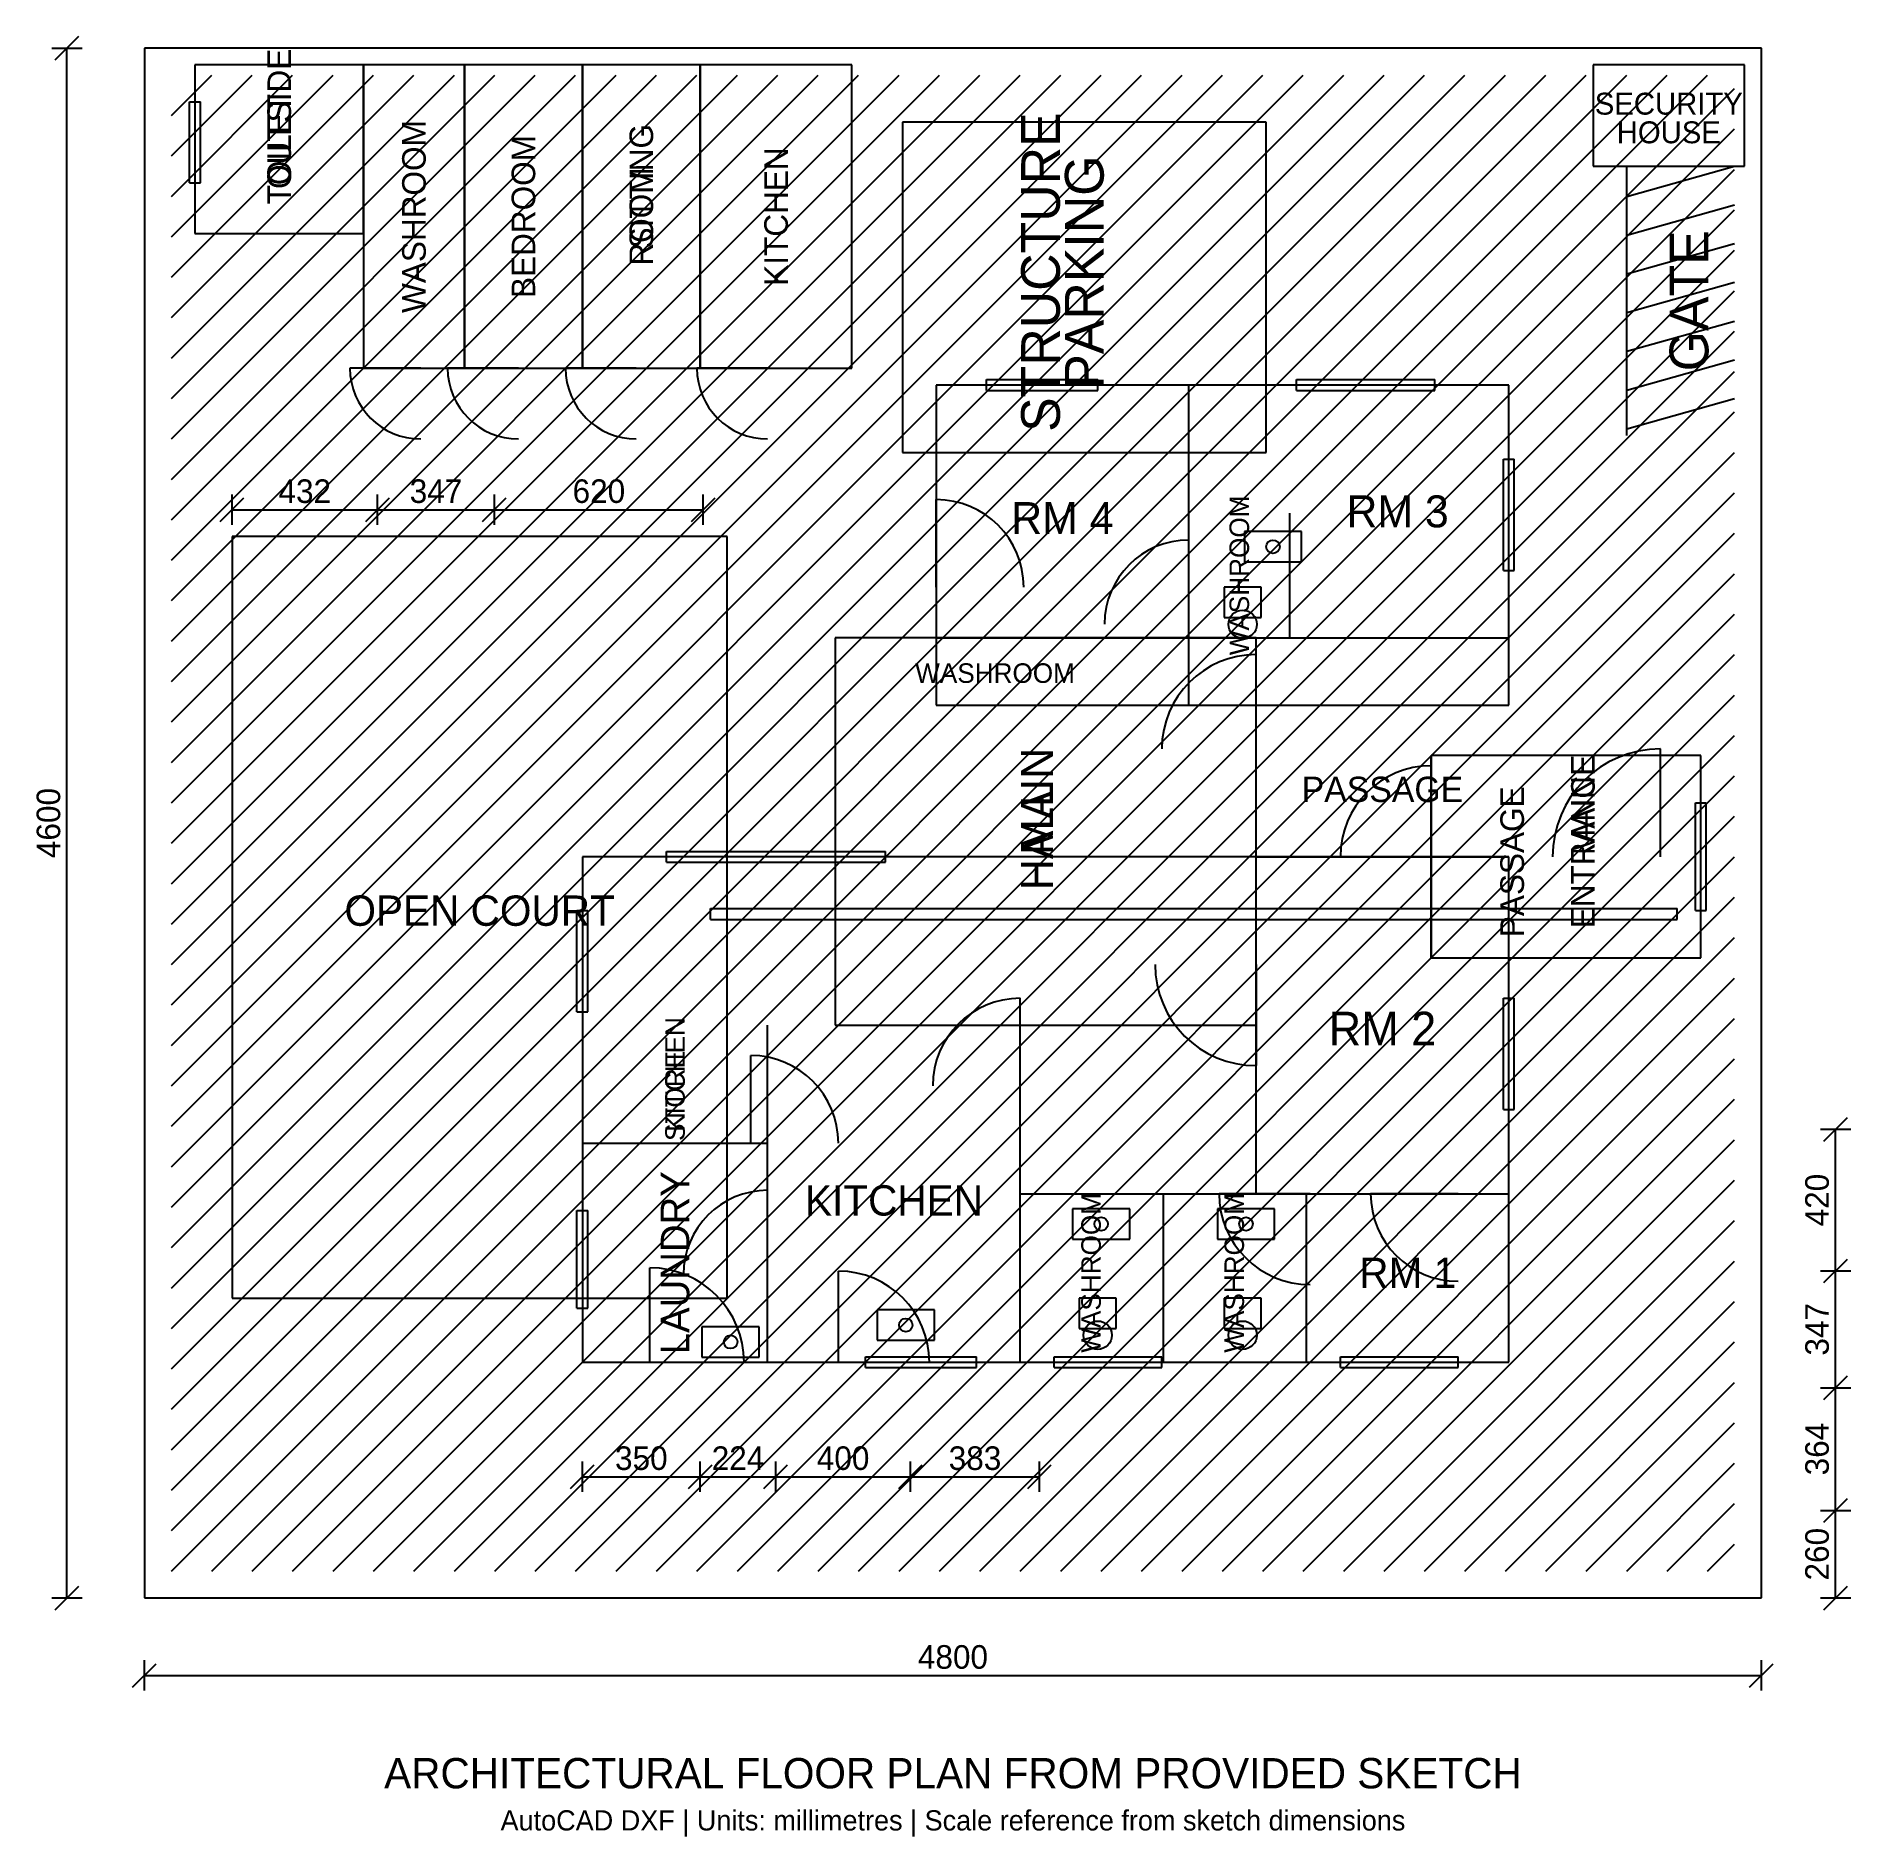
# Model space of a CAD drawing. Header units: millimetres. Extents: x -321 to 5065, y -708 to 4635.
import ezdxf
from ezdxf.enums import TextEntityAlignment as Align

# ---------------------------------------------------------------- set-up
doc = ezdxf.new("R2010")
doc.units = ezdxf.units.MM
for name, color, linetype in [('DIMENSIONS', 7, 'CONTINUOUS'), ('DOORS', 7, 'CONTINUOUS'), ('FIXTURES', 7, 'CONTINUOUS'), ('HATCH', 8, 'CONTINUOUS'), ('PARTITIONS', 7, 'CONTINUOUS'), ('SITE', 7, 'CONTINUOUS'), ('TEXT', 7, 'CONTINUOUS'), ('WALLS', 7, 'CONTINUOUS'), ('WINDOWS', 5, 'CONTINUOUS')]:
    doc.layers.add(name, color=color, linetype=linetype)

msp = doc.modelspace()

# ---------------------------------------------------------------- linework, layer by layer
at = {"layer": 'DIMENSIONS'}
for p, q in [((-265, 4565), (-195, 4635)), ((-275, 4600), (-185, 4600)), ((-230, 0), (-230, 4600)), ((225, 3195), (295, 3265)), ((260, 3185), (260, 3275)), ((657, 3195), (727, 3265)), ((657, 3195), (727, 3265)), ((692, 3185), (692, 3275)), ((692, 3185), (692, 3275)), ((1004, 3195), (1074, 3265)), ((1004, 3195), (1074, 3265)), ((1039, 3185), (1039, 3275)), ((1039, 3185), (1039, 3275)), ((1624, 3195), (1694, 3265)), ((1659, 3185), (1659, 3275)), ((260, 3230), (692, 3230)), ((692, 3230), (1039, 3230)), ((1039, 3230), (1659, 3230)), ((4985, 1356), (5055, 1426)), ((4975, 1391), (5065, 1391)), ((5020, 971), (5020, 1391)), ((4975, 971), (5065, 971)), ((4975, 971), (5065, 971)), ((4985, 936), (5055, 1006)), ((4985, 936), (5055, 1006)), ((5020, 624), (5020, 971)), ((4985, 589), (5055, 659)), ((4985, 589), (5055, 659)), ((4975, 624), (5065, 624)), ((4975, 624), (5065, 624)), ((5020, 260), (5020, 624)), ((1265, 325), (1335, 395)), ((1300, 315), (1300, 405)), ((1615, 325), (1685, 395)), ((1615, 325), (1685, 395)), ((1650, 315), (1650, 405)), ((1650, 315), (1650, 405)), ((1839, 325), (1909, 395)), ((1839, 325), (1909, 395)), ((1874, 315), (1874, 405)), ((1874, 315), (1874, 405)), ((2239, 325), (2309, 395)), ((2239, 325), (2309, 395)), ((2274, 315), (2274, 405)), ((2274, 315), (2274, 405)), ((2622, 325), (2692, 395)), ((2657, 315), (2657, 405)), ((1300, 360), (1650, 360)), ((1650, 360), (1874, 360)), ((1874, 360), (2274, 360)), ((2274, 360), (2657, 360)), ((4985, 225), (5055, 295)), ((4985, 225), (5055, 295)), ((4975, 260), (5065, 260)), ((4975, 260), (5065, 260)), ((5020, 0), (5020, 260)), ((-275, 0), (-185, 0)), ((-265, -35), (-195, 35)), ((4975, 0), (5065, 0)), ((4985, -35), (5055, 35)), ((-35, -265), (35, -195)), ((0, -275), (0, -185)), ((4765, -265), (4835, -195)), ((4800, -275), (4800, -185)), ((0, -230), (4800, -230))]:
    msp.add_line(p, q, dxfattribs=at)
at = {"layer": 'DOORS'}
for p, q in [((4400, 4160), (4720, 4250)), ((4400, 4045), (4720, 4135)), ((4400, 3930), (4720, 4020)), ((4400, 3815), (4720, 3905)), ((4400, 3700), (4720, 3790)), ((4400, 3585), (4720, 3675)), ((820, 3650), (610, 3650)), ((1110, 3650), (900, 3650)), ((1460, 3650), (1250, 3650)), ((1850, 3650), (1640, 3650)), ((4400, 3470), (4720, 3560)), ((2350, 3000), (2350, 3260)), ((3100, 2890), (3100, 3140)), ((3300, 2520), (3300, 2800)), ((4500, 2200), (4500, 2520)), ((3820, 2200), (3820, 2470)), ((3300, 1880), (3300, 1580)), ((2600, 1520), (2600, 1780)), ((1800, 1350), (1800, 1610)), ((1850, 960), (1850, 1210)), ((3460, 1200), (3190, 1200)), ((3900, 1200), (3640, 1200)), ((1500, 700), (1500, 980)), ((2060, 700), (2060, 970))]:
    msp.add_line(p, q, dxfattribs=at)
for centre, radius, start, end in [((820, 3650), 210, 180, 270), ((1110, 3650), 210, 180, 270), ((1460, 3650), 210, 180, 270), ((1850, 3650), 210, 180, 270), ((2350, 3000), 260, 0, 90), ((3100, 2890), 250, 90, 180), ((3300, 2520), 280, 90, 180), ((4500, 2200), 320, 90, 180), ((3820, 2200), 270, 90, 180), ((3300, 1880), 300, 180, 270), ((2600, 1520), 260, 90, 180), ((1800, 1350), 260, 0, 90), ((1850, 960), 250, 90, 180), ((3460, 1200), 270, 180, 270), ((3900, 1200), 260, 180, 270), ((1500, 700), 280, 0, 90), ((2060, 700), 270, 0, 90)]:
    msp.add_arc(centre, radius, start, end, dxfattribs=at)
at = {"layer": 'FIXTURES'}
for p, q in [((3435, 3165), (3265, 3165)), ((3265, 3165), (3265, 3075)), ((3435, 3075), (3435, 3165)), ((3265, 3075), (3435, 3075)), ((3315, 3000), (3205, 3000)), ((3205, 3000), (3205, 2910)), ((3315, 2910), (3315, 3000)), ((3205, 2910), (3315, 2910)), ((2925, 1155), (2755, 1155)), ((2755, 1155), (2755, 1065)), ((2925, 1065), (2925, 1155)), ((3355, 1155), (3185, 1155)), ((3185, 1155), (3185, 1065)), ((3355, 1065), (3355, 1155)), ((2755, 1065), (2925, 1065)), ((3185, 1065), (3355, 1065)), ((2885, 890), (2775, 890)), ((2775, 890), (2775, 800)), ((2885, 800), (2885, 890)), ((3315, 890), (3205, 890)), ((3205, 890), (3205, 800)), ((3315, 800), (3315, 890)), ((2345, 855), (2175, 855)), ((2175, 855), (2175, 765)), ((2345, 765), (2345, 855)), ((1825, 805), (1655, 805)), ((1655, 805), (1655, 715)), ((1825, 715), (1825, 805)), ((2175, 765), (2345, 765)), ((2775, 800), (2885, 800)), ((3205, 800), (3315, 800)), ((1655, 715), (1825, 715))]:
    msp.add_line(p, q, dxfattribs=at)
for centre, radius in [((3350, 3120), 20), ((3260, 2890), 42), ((2840, 1110), 20), ((3270, 1110), 20), ((2260, 810), 20), ((2830, 780), 42), ((3260, 780), 42), ((1740, 760), 20)]:
    msp.add_circle(centre, radius, dxfattribs=at)
at = {"layer": 'HATCH'}
for p, q in [((80, 4400), (200, 4520)), ((80, 4280), (320, 4520)), ((80, 4160), (440, 4520)), ((80, 4040), (560, 4520)), ((80, 3920), (680, 4520)), ((80, 3800), (800, 4520)), ((80, 3680), (920, 4520)), ((80, 3560), (1040, 4520)), ((80, 3440), (1160, 4520)), ((80, 3320), (1280, 4520)), ((80, 3200), (1400, 4520)), ((80, 3080), (1520, 4520)), ((80, 2960), (1640, 4520)), ((80, 2840), (1760, 4520)), ((80, 2720), (1880, 4520)), ((80, 2600), (2000, 4520)), ((80, 2480), (2120, 4520)), ((80, 2360), (2240, 4520)), ((80, 2240), (2360, 4520)), ((80, 2120), (2480, 4520)), ((80, 2000), (2600, 4520)), ((80, 1880), (2720, 4520)), ((80, 1760), (2840, 4520)), ((80, 1640), (2960, 4520)), ((80, 1520), (3080, 4520)), ((80, 1400), (3200, 4520)), ((80, 1280), (3320, 4520)), ((80, 1160), (3440, 4520)), ((80, 1040), (3560, 4520)), ((80, 920), (3680, 4520)), ((80, 800), (3800, 4520)), ((80, 680), (3920, 4520)), ((80, 560), (4040, 4520)), ((80, 440), (4160, 4520)), ((80, 320), (4280, 4520)), ((80, 200), (4400, 4520)), ((80, 80), (4520, 4520)), ((200, 80), (4640, 4520)), ((320, 80), (4720, 4480)), ((440, 80), (4720, 4360)), ((560, 80), (4720, 4240)), ((680, 80), (4720, 4120)), ((800, 80), (4720, 4000)), ((920, 80), (4720, 3880)), ((1040, 80), (4720, 3760)), ((1160, 80), (4720, 3640)), ((1280, 80), (4720, 3520)), ((1400, 80), (4720, 3400)), ((1520, 80), (4720, 3280)), ((1640, 80), (4720, 3160)), ((1760, 80), (4720, 3040)), ((1880, 80), (4720, 2920)), ((2000, 80), (4720, 2800)), ((2120, 80), (4720, 2680)), ((2240, 80), (4720, 2560)), ((2360, 80), (4720, 2440)), ((2480, 80), (4720, 2320)), ((2600, 80), (4720, 2200)), ((2720, 80), (4720, 2080)), ((2840, 80), (4720, 1960)), ((2960, 80), (4720, 1840)), ((3080, 80), (4720, 1720)), ((3200, 80), (4720, 1600)), ((3320, 80), (4720, 1480)), ((3440, 80), (4720, 1360)), ((3560, 80), (4720, 1240)), ((3680, 80), (4720, 1120)), ((3800, 80), (4720, 1000)), ((3920, 80), (4720, 880)), ((4040, 80), (4720, 760)), ((4160, 80), (4720, 640)), ((4280, 80), (4720, 520)), ((4400, 80), (4720, 400)), ((4520, 80), (4720, 280)), ((4640, 80), (4720, 160))]:
    msp.add_line(p, q, dxfattribs=at)
at = {"layer": 'PARTITIONS'}
for p, q in [((3100, 2650), (3100, 3600)), ((3400, 2850), (3400, 3220)), ((2350, 2850), (4050, 2850)), ((3300, 1200), (3300, 2850)), ((3820, 1900), (3820, 2500)), ((3300, 2200), (4050, 2200)), ((1850, 700), (1850, 1700)), ((2600, 700), (2600, 1700)), ((1300, 1350), (1850, 1350)), ((2600, 1200), (4050, 1200)), ((3025, 700), (3025, 1200)), ((3450, 700), (3450, 1200))]:
    msp.add_line(p, q, dxfattribs=at)
at = {"layer": 'SITE'}
for p, q in [((4800, 4600), (0, 4600)), ((0, 4600), (0, 0)), ((4800, 0), (4800, 4600)), ((4400, 3450), (4400, 4250)), ((1730, 3150), (260, 3150)), ((260, 3150), (260, 890)), ((1730, 890), (1730, 3150)), ((260, 890), (1730, 890)), ((0, 0), (4800, 0))]:
    msp.add_line(p, q, dxfattribs=at)
at = {"layer": 'WALLS'}
for p, q in [((650, 4550), (150, 4550)), ((150, 4550), (150, 4050)), ((650, 4050), (650, 4550)), ((950, 4550), (650, 4550)), ((650, 4550), (650, 3650)), ((950, 3650), (950, 4550)), ((1300, 4550), (950, 4550)), ((950, 4550), (950, 3650)), ((1300, 3650), (1300, 4550)), ((1650, 4550), (1300, 4550)), ((1300, 4550), (1300, 3650)), ((1650, 3650), (1650, 4550)), ((2100, 4550), (1650, 4550)), ((1650, 4550), (1650, 3650)), ((2100, 3650), (2100, 4550)), ((4750, 4550), (4300, 4550)), ((4300, 4550), (4300, 4250)), ((4750, 4250), (4750, 4550)), ((3330, 4380), (2250, 4380)), ((2250, 4380), (2250, 3400)), ((3330, 3400), (3330, 4380)), ((4300, 4250), (4750, 4250)), ((150, 4050), (650, 4050)), ((650, 3650), (950, 3650)), ((950, 3650), (1300, 3650)), ((1300, 3650), (1650, 3650)), ((1650, 3650), (2100, 3650)), ((4050, 3600), (2350, 3600)), ((2350, 3600), (2350, 2650)), ((4050, 2650), (4050, 3600)), ((2250, 3400), (3330, 3400)), ((3300, 2850), (2050, 2850)), ((2050, 2850), (2050, 1700)), ((3300, 1700), (3300, 2850)), ((2350, 2650), (4050, 2650)), ((4620, 2500), (3820, 2500)), ((3820, 2500), (3820, 1900)), ((4620, 1900), (4620, 2500)), ((4050, 2200), (1300, 2200)), ((1300, 2200), (1300, 700)), ((4050, 700), (4050, 2200)), ((3820, 1900), (4620, 1900)), ((2050, 1700), (3300, 1700)), ((1300, 700), (4050, 700))]:
    msp.add_line(p, q, dxfattribs=at)
at = {"layer": 'WINDOWS'}
for p, q in [((134, 4200), (134, 4440)), ((134, 4440), (166, 4440)), ((166, 4200), (166, 4440)), ((134, 4200), (166, 4200)), ((2500, 3616), (2830, 3616)), ((2500, 3584), (2500, 3616)), ((2830, 3584), (2830, 3616)), ((3420, 3616), (3830, 3616)), ((3420, 3584), (3420, 3616)), ((3830, 3584), (3830, 3616)), ((2500, 3584), (2830, 3584)), ((3420, 3584), (3830, 3584)), ((4034, 3050), (4034, 3380)), ((4034, 3380), (4066, 3380)), ((4066, 3050), (4066, 3380)), ((4034, 3050), (4066, 3050)), ((4604, 2040), (4604, 2360)), ((4604, 2360), (4636, 2360)), ((4636, 2040), (4636, 2360)), ((1550, 2216), (2200, 2216)), ((1550, 2184), (1550, 2216)), ((2200, 2184), (2200, 2216)), ((1550, 2184), (2200, 2184)), ((1284, 1740), (1284, 2040)), ((1284, 2040), (1316, 2040)), ((1316, 1740), (1316, 2040)), ((1680, 2046), (4550, 2046)), ((1680, 2014), (1680, 2046)), ((1680, 2014), (4550, 2014)), ((4550, 2014), (4550, 2046)), ((4604, 2040), (4636, 2040)), ((4034, 1450), (4034, 1780)), ((4034, 1780), (4066, 1780)), ((4066, 1450), (4066, 1780)), ((1284, 1740), (1316, 1740)), ((4034, 1450), (4066, 1450)), ((1284, 860), (1284, 1150)), ((1284, 1150), (1316, 1150)), ((1316, 860), (1316, 1150)), ((1284, 860), (1316, 860)), ((2140, 716), (2470, 716)), ((2140, 684), (2140, 716)), ((2470, 684), (2470, 716)), ((2700, 716), (3020, 716)), ((2700, 684), (2700, 716)), ((3020, 684), (3020, 716)), ((3550, 716), (3900, 716)), ((3550, 684), (3550, 716)), ((3900, 684), (3900, 716)), ((2140, 684), (2470, 684)), ((2700, 684), (3020, 684)), ((3550, 684), (3900, 684))]:
    msp.add_line(p, q, dxfattribs=at)

# ---------------------------------------------------------------- texts
at = {"layer": 'DIMENSIONS'}
for s, p in [('432', (476, 3285)), ('347', (865.5, 3285)), ('620', (1349, 3285)), ('350', (1475, 415)), ('224', (1762, 415)), ('400', (2074, 415)), ('383', (2465.5, 415)), ('4800', (2400, -175))]:
    msp.add_text(s, height=70, dxfattribs=at).set_placement(p, align=Align.MIDDLE_CENTER)
for s, p in [('4600', (-285, 2300)), ('420', (4965, 1181)), ('347', (4965, 797.5)), ('364', (4965, 442)), ('260', (4965, 130))]:
    msp.add_text(s, height=70, rotation=90, dxfattribs=at).set_placement(p, align=Align.MIDDLE_CENTER)
at = {"layer": 'TEXT'}
for s, height, p in [('OUTSIDE', 70, (400, 4390)), ('TOILET', 70, (400, 4300)), ('WASHROOM', 70, (800, 4100)), ('SITTING', 70, (1475, 4190)), ('STRUCTURE', 115, (2660, 3935)), ('BEDROOM', 70, (1125, 4100)), ('KITCHEN', 70, (1875, 4100)), ('PARKING', 115, (2790, 3935)), ('ROOM', 70, (1475, 4100)), ('GATE', 115, (4585, 3850)), ('WASHROOM', 58, (3250, 3035)), ('MAIN', 95, (2650, 2364.5)), ('ENTRANCE', 70, (4270, 2245)), ('MAIN', 70, (4270, 2322)), ('HALL', 95, (2650, 2260)), ('PASSAGE', 70, (4060, 2185)), ('KITCHEN', 58, (1575, 1553.8)), ('STORE', 58, (1575, 1490)), ('LAUNDRY', 85, (1575, 995)), ('WASHROOM', 58, (2810, 965)), ('WASHROOM', 58, (3235, 965))]:
    msp.add_text(s, height=height, rotation=90, dxfattribs=at).set_placement(p, align=Align.MIDDLE_CENTER)
for s, height, p in [('SECURITY', 65, (4525, 4435)), ('HOUSE', 65, (4525, 4350)), ('RM 4', 95, (2725, 3205)), ('RM 3', 95, (3720, 3225)), ('WASHROOM', 58, (2525, 2745)), ('PASSAGE', 75, (3675, 2400)), ('OPEN COURT', 90, (995, 2040)), ('RM 2', 100, (3675, 1690)), ('KITCHEN', 90, (2225, 1180)), ('RM 1', 90, (3750, 965)), ('ARCHITECTURAL FLOOR PLAN FROM PROVIDED SKETCH', 90, (2400, -520)), ('AutoCAD DXF | Units: millimetres | Scale reference from sketch dimensions', 60, (2400, -660))]:
    msp.add_text(s, height=height, dxfattribs=at).set_placement(p, align=Align.MIDDLE_CENTER)

doc.saveas('drawing.dxf')
